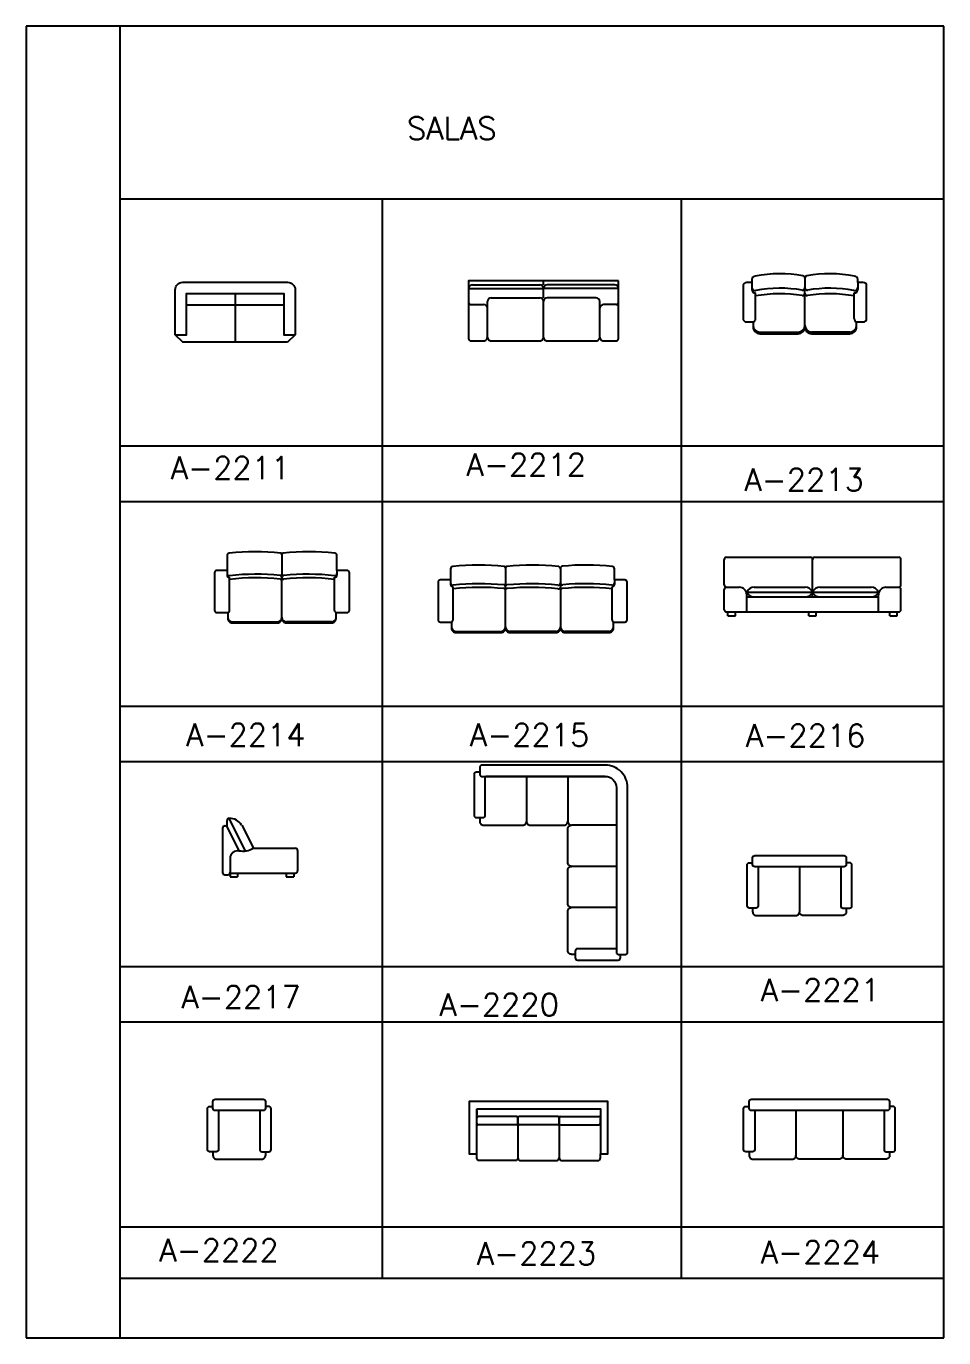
# Model space of a CAD drawing. Extents: x -59 to 107, y 53 to 89.
# Drawn here: x -58.61 to -34.11, y 53.85 to 88.85 of the extents above; entities that cross this region are included whole.
import ezdxf

# ---------------------------------------------------------------- set-up
doc = ezdxf.new("R2010")
doc.units = 0
doc.header["$MEASUREMENT"] = 0
for name, color, linetype in [('A-MOBILIA', 2, 'CONTINUOUS'), ('FOLHA', 3, 'CONTINUOUS'), ('P-ARVORE', 2, 'CONTINUOUS')]:
    doc.layers.add(name, color=color, linetype=linetype)
doc.styles.get("Standard").update_dxf_attribs({"font": 'txt.shx', "height": 0.15})

# ---------------------------------------------------------------- blocks, each defined once
blk = doc.blocks.new('A-2211')
at = {"layer": 'A-MOBILIA'}
for p, q in [((0, -0.15), (0, -0.8)), ((-0.65, -0.3), (0.65, -0.3))]:
    blk.add_line(p, q, dxfattribs=at)
blk.add_lwpolyline([(0.7, -0.8), (-0.7, -0.8), (-0.8, -0.7), (-0.8, -0.1, -0.414214), (-0.7, 0), (0.7, 0, -0.414214), (0.8, -0.1), (0.8, -0.7)], format="xyb", close=True, dxfattribs=at)
blk.add_lwpolyline([(-0.8, -0.7), (-0.65, -0.7), (-0.65, -0.15), (0.65, -0.15), (0.65, -0.7), (0.8, -0.7)], dxfattribs=at)
blk = doc.blocks.new('A-2212')
at = {"layer": 'A-MOBILIA'}
for p, q in [((0, -0.05), (0, 0)), ((0, -0.05), (0, 0)), ((-1, -0.1), (0, -0.1)), ((-0.95, -0.05), (-0.05, -0.05)), ((0, -0.224), (0, -0.1)), ((0, -0.224), (0, -0.1)), ((1, -0.1), (0, -0.1)), ((0.95, -0.05), (0.05, -0.05)), ((-0.97, -0.315), (-0.8, -0.315)), ((-0.75, -0.75), (-0.75, -0.274)), ((-0.7, -0.224), (-0.05, -0.224)), ((0, -0.75), (0, -0.274)), ((0, -0.75), (0, -0.274)), ((0.7, -0.224), (0.05, -0.224)), ((0.75, -0.75), (0.75, -0.274)), ((0.97, -0.315), (0.8, -0.315))]:
    blk.add_line(p, q, dxfattribs=at)
blk.add_lwpolyline([(1, 0), (-1, 0), (-1, -0.77, 0.414214), (-0.97, -0.8), (-0.8, -0.8, 0.414214), (-0.75, -0.75, 0.414214), (-0.7, -0.8), (-0.05, -0.8, 0.414214), (0, -0.75, 0.414214), (0.05, -0.8), (0.7, -0.8, 0.414214), (0.75, -0.75, 0.414214), (0.8, -0.8), (0.97, -0.8, 0.414214), (1, -0.77)], format="xyb", close=True, dxfattribs=at)
for centre, radius, start, end in [((-0.95, -0.1), 0.05, 90, 180), ((-0.05, -0.1), 0.05, 0, 90), ((0.05, -0.1), 0.05, 90, 180), ((0.95, -0.1), 0.05, 0, 90), ((-0.97, -0.285), 0.03, 180, 270), ((-0.8, -0.365), 0.05, 0, 90), ((-0.7, -0.274), 0.05, 90, 180), ((-0.05, -0.274), 0.05, 0, 90), ((0.05, -0.274), 0.05, 90, 180), ((0.7, -0.274), 0.05, 0, 90), ((0.8, -0.365), 0.05, 90, 180), ((0.97, -0.285), 0.03, 270, 0)]:
    blk.add_arc(centre, radius, start, end, dxfattribs=at)
blk = doc.blocks.new('A-2213')
at = {"layer": 'A-MOBILIA'}
for p, q in [((-0.706, -0.117), (-0.706, -0.21)), ((0.002, -0.056), (0.002, -0.189)), ((0.71, -0.117), (0.71, -0.21)), ((-0.656, -0.598), (-0.656, -0.255)), ((0.002, -0.71), (0.002, -0.189)), ((0.66, -0.598), (0.66, -0.255)), ((-0.599, -0.778), (-0.088, -0.778)), ((0.602, -0.778), (0.092, -0.778))]:
    blk.add_line(p, q, dxfattribs=at)
blk.add_lwpolyline([(0.602, -0.8, 0.414214), (0.692, -0.71), (0.692, -0.642, 0.069061), (0.705, -0.643), (0.782, -0.643, 0.414214), (0.827, -0.598), (0.827, -0.162, 0.414214), (0.782, -0.117), (0.71, -0.117), (0.71, -0.076, 0.414214), (0.665, -0.031, 0.089461), (0.027, -0.027, 0.370306), (0.002, -0.057, 0.370306), (-0.024, -0.027, 0.089461), (-0.661, -0.031, 0.414214), (-0.706, -0.076), (-0.706, -0.117), (-0.778, -0.117, 0.414214), (-0.823, -0.162), (-0.823, -0.598, 0.414214), (-0.778, -0.643), (-0.701, -0.643, 0.069061), (-0.689, -0.642), (-0.689, -0.71, 0.414214), (-0.599, -0.8), (-0.088, -0.8, 0.414214), (0.002, -0.71, 0.414214), (0.092, -0.8)], format="xyb", close=True, dxfattribs=at)
for centre, radius, start, end in [((-0.661, -0.179), 0.045, 180, 279.1754), ((-0.661, -0.21), 0.045, 180, 276.5113), ((-0.33, -2.052), 1.786, 80.4354, 100.5422), ((-0.329, -1.978), 1.785, 80.4314, 100.4876), ((-0.028, -0.189), 0.03, 261.6281, 0), ((-0.028, -0.261), 0.03, 261.6281, 0), ((0.032, -0.189), 0.03, 180, 278.3719), ((0.032, -0.261), 0.03, 180, 278.3719), ((0.333, -1.978), 1.785, 79.5124, 99.5686), ((0.333, -2.052), 1.786, 79.4578, 99.5646), ((0.665, -0.179), 0.045, 260.8246, 0), ((0.665, -0.21), 0.045, 263.4887, 0), ((-0.701, -0.598), 0.045, 285.8025, 0), ((-0.599, -0.688), 0.09, 180, 270), ((-0.088, -0.688), 0.09, 270, 0), ((0.092, -0.688), 0.09, 180, 270), ((0.602, -0.688), 0.09, 270, 0), ((0.705, -0.598), 0.045, 180, 254.1975)]:
    blk.add_arc(centre, radius, start, end, dxfattribs=at)
blk = doc.blocks.new('A-2214')
at = {"layer": 'A-MOBILIA'}
for p, q in [((0.005, -0.044), (0.005, -0.304)), ((-0.728, -0.256), (-0.728, -0.318)), ((-0.695, -0.789), (-0.695, -0.348)), ((0.005, -0.897), (0.005, -0.304)), ((0.705, -0.789), (0.705, -0.348)), ((0.739, -0.256), (0.739, -0.318)), ((-0.657, -0.942), (-0.055, -0.942)), ((0.667, -0.942), (0.065, -0.942))]:
    blk.add_line(p, q, dxfattribs=at)
blk.add_lwpolyline([(0.735, -0.819), (0.875, -0.819, 0.414214), (0.905, -0.789), (0.905, -0.286, 0.414214), (0.875, -0.256), (0.739, -0.256), (0.739, -0.057, 0.414214), (0.709, -0.027, 0.055401), (0.022, -0.025, 0.370306), (0.005, -0.045, 0.370306), (-0.012, -0.025, 0.055401), (-0.698, -0.027, 0.414214), (-0.728, -0.057), (-0.728, -0.256), (-0.865, -0.256, 0.414214), (-0.895, -0.286), (-0.895, -0.789, 0.414214), (-0.865, -0.819), (-0.725, -0.819, 0.069061), (-0.717, -0.817), (-0.717, -0.897, 0.414214), (-0.657, -0.957), (-0.055, -0.957, 0.414214), (0.005, -0.897, 0.414214), (0.065, -0.957), (0.667, -0.957, 0.414214), (0.727, -0.897), (0.727, -0.817)], format="xyb", dxfattribs=at)
for centre, radius, start, end in [((-0.698, -0.297), 0.03, 180, 279.1754), ((-0.698, -0.318), 0.03, 180, 276.5113), ((-0.34, -3.456), 3.149, 84.1223, 96.4412), ((-0.015, -0.304), 0.02, 261.6281, 0), ((0.025, -0.304), 0.02, 180, 278.3719), ((0.351, -3.456), 3.149, 83.5588, 95.8777), ((0.709, -0.297), 0.03, 260.8246, 0), ((0.709, -0.318), 0.03, 263.4887, 0), ((-0.34, -3.498), 3.143, 84.1172, 96.4831), ((-0.015, -0.352), 0.02, 261.6281, 0), ((0.025, -0.352), 0.02, 180, 278.3719), ((0.35, -3.498), 3.143, 83.5169, 95.8828), ((-0.725, -0.789), 0.03, 285.8025, 0), ((0.735, -0.789), 0.03, 180, 270), ((-0.657, -0.882), 0.06, 180, 270), ((-0.055, -0.882), 0.06, 270, 0), ((0.065, -0.882), 0.06, 180, 270), ((0.667, -0.882), 0.06, 270, 0)]:
    blk.add_arc(centre, radius, start, end, dxfattribs=at)
blk = doc.blocks.new('A-2215')
at = {"layer": 'A-MOBILIA'}
for p, q in [((-0.36, -0.038), (-0.36, -0.247)), ((0.373, -0.046), (0.373, -0.235)), ((-1.094, -0.199), (-1.094, -0.261)), ((-1.06, -0.732), (-1.06, -0.291)), ((-0.36, -0.84), (-0.36, -0.247)), ((0.373, -0.235), (0.373, -0.84)), ((1.062, -0.732), (1.062, -0.291)), ((1.095, -0.199), (1.095, -0.261)), ((-1.022, -0.885), (-0.42, -0.885)), ((0.313, -0.885), (-0.3, -0.885)), ((1.023, -0.885), (0.433, -0.885))]:
    blk.add_line(p, q, dxfattribs=at)
blk.add_lwpolyline([(0.373, -0.046, 0.370792), (0.343, -0.02, 0.055401), (-0.343, -0.018, 0.370306), (-0.36, -0.038, 0.370306), (-0.377, -0.018, 0.055401), (-1.064, -0.02, 0.414214), (-1.094, -0.05), (-1.094, -0.199), (-1.23, -0.199, 0.414214), (-1.26, -0.229), (-1.26, -0.732, 0.414214), (-1.23, -0.762), (-1.09, -0.762, 0.069061), (-1.082, -0.761), (-1.082, -0.84, 0.414214), (-1.022, -0.9), (-0.42, -0.9, 0.414214), (-0.36, -0.84, 0.414214), (-0.3, -0.9), (0.313, -0.9, 0.414214), (0.373, -0.84, 0.414214), (0.433, -0.9), (1.023, -0.9, 0.414214), (1.083, -0.84), (1.083, -0.761, 0.069061), (1.092, -0.762), (1.232, -0.762, 0.414214), (1.262, -0.732), (1.262, -0.229, 0.414214), (1.232, -0.199), (1.095, -0.199), (1.095, -0.05, 0.414214), (1.065, -0.02, 0.053649), (0.4, -0.016, 0.382522)], format="xyb", close=True, dxfattribs=at)
blk.add_lwpolyline([(1.062, -0.732, 0.335554), (1.083, -0.761)], format="xyb", dxfattribs=at)
for centre, radius, start, end in [((-1.064, -0.24), 0.03, 180, 279.1754), ((-1.064, -0.261), 0.03, 180, 276.5113), ((-0.705, -3.441), 3.143, 84.1172, 96.4831), ((-0.706, -3.399), 3.149, 84.1223, 96.4412), ((-0.38, -0.247), 0.02, 261.6281, 0), ((-0.38, -0.295), 0.02, 261.6281, 0), ((-0.34, -0.247), 0.02, 180, 278.3719), ((-0.34, -0.295), 0.02, 180, 278.3719), ((-0.015, -3.399), 3.149, 83.5588, 95.8777), ((-0.015, -3.441), 3.143, 83.5169, 95.8828), ((0.343, -0.24), 0.03, 260.8246, 0), ((0.345, -0.289), 0.03, 260.8246, 342.5431), ((0.403, -0.235), 0.03, 180, 275.484), ((0.393, -0.295), 0.02, 180, 278.3719), ((0.713, -3.335), 3.037, 83.4044, 95.9849), ((0.707, -3.399), 3.149, 83.5588, 95.484), ((1.065, -0.24), 0.03, 260.8246, 0), ((1.065, -0.261), 0.03, 263.4887, 0), ((-1.09, -0.732), 0.03, 285.8025, 0), ((-1.022, -0.825), 0.06, 180, 270), ((-0.42, -0.825), 0.06, 270, 0), ((-0.3, -0.825), 0.06, 180, 270), ((0.313, -0.825), 0.06, 270, 0), ((0.433, -0.825), 0.06, 180, 270), ((1.023, -0.825), 0.06, 270, 0)]:
    blk.add_arc(centre, radius, start, end, dxfattribs=at)
blk = doc.blocks.new('A-2216')
at = {"layer": 'A-MOBILIA'}
for p, q in [((-1.18, -0.34), (-1.18, 0)), ((-1.15, 0.03), (-0.03, 0.03)), ((0, -0.5), (0, 0)), ((0.03, 0.03), (1.15, 0.03)), ((1.18, -0.34), (1.18, 0)), ((-1.18, -0.67), (-1.18, -0.4)), ((-1.15, -0.37), (-0.98, -0.37)), ((-0.88, -0.435), (0, -0.435)), ((-0.88, -0.7), (-0.88, -0.47)), ((-0.88, -0.5), (0.88, -0.5)), ((-0.78, -0.37), (-0.097, -0.37)), ((0, -0.435), (0.88, -0.435)), ((0.097, -0.37), (0.783, -0.37)), ((0.88, -0.7), (0.88, -0.47)), ((0.98, -0.37), (1.15, -0.37)), ((1.18, -0.67), (1.18, -0.4)), ((-1.15, -0.7), (1.15, -0.7)), ((-1.13, -0.75), (-1.13, -0.7)), ((-1.13, -0.75), (-1.03, -0.75)), ((-1.03, -0.75), (-1.03, -0.7)), ((-0.05, -0.75), (-0.05, -0.7)), ((-0.05, -0.75), (0.05, -0.75)), ((0.05, -0.75), (0.05, -0.7)), ((1.03, -0.75), (1.03, -0.7)), ((1.03, -0.75), (1.13, -0.75)), ((1.13, -0.75), (1.13, -0.7))]:
    blk.add_line(p, q, dxfattribs=at)
for centre, radius, start, end in [((-1.15, 0), 0.03, 90, 180), ((-0.03, 0), 0.03, 0, 90), ((0.03, 0), 0.03, 90, 180), ((1.15, 0), 0.03, 360, 90), ((-1.15, -0.34), 0.03, 180, 270), ((1.15, -0.34), 0.03, 270, 360), ((-1.15, -0.4), 0.03, 90, 180), ((-0.98, -0.47), 0.1, 0, 90), ((-0.781, -0.477), 0.107, 89.2992, 156.7486), ((-0.781, -0.393), 0.107, 203.2514, 270.7008), ((-0.099, -0.477), 0.107, 23.2514, 90.7008), ((-0.099, -0.393), 0.107, 269.2992, 336.7486), ((0.099, -0.477), 0.107, 89.2992, 156.7486), ((0.099, -0.393), 0.107, 203.2514, 270.7008), ((0.781, -0.477), 0.107, 23.2514, 90.7008), ((0.781, -0.393), 0.107, 269.2992, 336.7486), ((0.98, -0.47), 0.1, 90, 180), ((1.15, -0.4), 0.03, 0, 90), ((-1.15, -0.67), 0.03, 180, 270), ((1.15, -0.67), 0.03, 270, 0)]:
    blk.add_arc(centre, radius, start, end, dxfattribs=at)
blk = doc.blocks.new('A-2217')
at = {"layer": 'A-MOBILIA'}
for p, q in [((0.057, 0.665), (0.057, 0.751)), ((0.081, 0.781), (0.299, 0.345)), ((-0.002, 0.651), (-0.002, 0.057)), ((0.028, 0.681), (0.03, 0.681)), ((0.057, 0.665), (0.216, 0.347)), ((0.252, 0.692), (0.408, 0.381)), ((0.408, 0.381), (0.968, 0.381)), ((0.998, 0.351), (0.998, 0.081)), ((0.098, 0.248), (0.098, 0.001)), ((0.028, 0.027), (0.068, 0.027)), ((0.098, 0.051), (0.968, 0.051)), ((0.098, 0.001), (0.198, 0.001)), ((0.198, 0.051), (0.198, 0.001)), ((0.848, 0.051), (0.848, 0.001)), ((0.848, 0.001), (0.948, 0.001)), ((0.948, 0.051), (0.948, 0.001))]:
    blk.add_line(p, q, dxfattribs=at)
for centre, radius, start, end in [((0.087, 0.751), 0.03, 90, 180), ((0.091, 0.592), 0.189, 31.7458, 91.3727), ((0.028, 0.651), 0.03, 90, 180), ((0.03, 0.651), 0.03, 26.5651, 90), ((0.267, 0.625), 0.281, 259.3812, 300.0251), ((0.968, 0.351), 0.03, 0, 90), ((0.198, 0.248), 0.1, 80.0886, 180), ((0.028, 0.057), 0.03, 180, 270), ((0.068, 0.057), 0.03, 270, 0), ((0.968, 0.081), 0.03, 270, 0)]:
    blk.add_arc(centre, radius, start, end, dxfattribs=at)
blk = doc.blocks.new('FOLHAVERDE')
at = {"layer": 'FOLHA', "linetype": 'CONTINUOUS'}
for p, q in [((-5.455, 37.298), (-29.955, 37.298)), ((-29.955, 37.298), (-29.955, 2.298)), ((-27.455, 37.298), (-27.455, 2.298)), ((-5.455, 2.298), (-5.455, 37.298)), ((-27.455, 35.298), (-27.455, 2.298)), ((-29.955, 2.298), (-5.455, 2.298)), ((-27.455, 2.298), (-5.455, 2.298))]:
    blk.add_line(p, q, dxfattribs=at)

msp = doc.modelspace()

# ---------------------------------------------------------------- linework, layer by layer
at = {"layer": 'A-MOBILIA'}
for p, q in [((-45.248, 68.835), (-45.248, 67.635)), ((-44.148, 68.835), (-44.148, 67.635)), ((-42.848, 67.625), (-42.848, 64.145)), ((-42.848, 67.535), (-44.048, 67.535)), ((-42.848, 66.435), (-44.048, 66.435)), ((-36.77, 66.423), (-39.15, 66.423)), ((-37.96, 66.423), (-37.96, 65.223)), ((-42.848, 65.335), (-44.048, 65.335)), ((-52.28, 59.918), (-53.56, 59.918)), ((-46.576, 59.923), (-46.576, 59.803)), ((-43.276, 59.923), (-43.276, 59.803)), ((-35.613, 59.918), (-39.243, 59.918)), ((-38.053, 59.918), (-38.053, 58.718)), ((-46.576, 59.577), (-46.576, 59.723)), ((-45.516, 59.763), (-46.536, 59.763)), ((-45.516, 59.537), (-46.536, 59.537)), ((-45.476, 59.577), (-45.476, 59.723)), ((-45.476, 59.723), (-45.476, 59.577)), ((-44.416, 59.763), (-45.436, 59.763)), ((-44.416, 59.537), (-45.436, 59.537)), ((-44.376, 59.577), (-44.376, 59.723)), ((-44.376, 59.723), (-44.376, 59.577)), ((-44.336, 59.763), (-43.316, 59.763)), ((-44.336, 59.537), (-43.316, 59.537)), ((-43.276, 59.577), (-43.276, 59.723)), ((-52.22, 58.818), (-52.22, 58.718))]:
    msp.add_line(p, q, dxfattribs=at)
for points in [[(-43.148, 68.835, -0.414214), (-42.848, 68.535), (-42.848, 64.145, 0.414214), (-42.788, 64.085), (-42.608, 64.085, 0.414214), (-42.548, 64.145), (-42.548, 68.535, 0.414214), (-43.148, 69.135), (-46.438, 69.135, 0.414214), (-46.498, 69.075), (-46.498, 68.895, 0.414214), (-46.438, 68.835), (-43.148, 68.835), (-46.338, 68.835)], [(-46.498, 68.944), (-46.588, 68.944, 0.414214), (-46.648, 68.884), (-46.648, 67.795, 0.414214), (-46.588, 67.735), (-46.408, 67.735, 0.414214), (-46.348, 67.795), (-46.348, 68.835)], [(-46.498, 67.735), (-46.498, 67.635, 0.414214), (-46.398, 67.535), (-45.348, 67.535, 0.414214), (-45.248, 67.635)], [(-45.248, 67.635, 0.414214), (-45.148, 67.535), (-44.248, 67.535, 0.414214), (-44.148, 67.635)], [(-44.048, 66.435, -0.414214), (-44.148, 66.535), (-44.148, 67.435, -0.414214), (-44.048, 67.535)], [(-39.06, 66.423), (-39.06, 65.383, -0.414214), (-39.12, 65.323), (-39.3, 65.323, -0.414214), (-39.36, 65.383), (-39.36, 66.472, -0.414214), (-39.3, 66.532), (-39.21, 66.532)], [(-36.86, 66.423), (-36.86, 65.383, 0.414214), (-36.8, 65.323), (-36.62, 65.323, 0.414214), (-36.56, 65.383), (-36.56, 66.472, 0.414214), (-36.62, 66.532), (-36.71, 66.532)], [(-44.048, 65.335, -0.414214), (-44.148, 65.435), (-44.148, 66.335, -0.414214), (-44.048, 66.435)], [(-43.948, 64.085), (-44.048, 64.085, -0.414214), (-44.148, 64.185), (-44.148, 65.235, -0.414214), (-44.048, 65.335)], [(-39.21, 65.323), (-39.21, 65.223, 0.414214), (-39.11, 65.123), (-38.06, 65.123, 0.414214), (-37.96, 65.223)], [(-36.71, 65.323), (-36.71, 65.223, -0.414214), (-36.81, 65.123), (-37.86, 65.123, -0.414214), (-37.96, 65.223)], [(-42.848, 64.235), (-43.888, 64.235, 0.414214), (-43.948, 64.175), (-43.948, 63.995, 0.414214), (-43.888, 63.935), (-42.799, 63.935, 0.414214), (-42.739, 63.995), (-42.739, 64.085)], [(-53.47, 59.918), (-53.47, 58.878, -0.414214), (-53.53, 58.818), (-53.71, 58.818, -0.414214), (-53.77, 58.878), (-53.77, 59.968, -0.414214), (-53.71, 60.028), (-53.62, 60.028)], [(-52.37, 59.918), (-52.37, 58.878, 0.414214), (-52.31, 58.818), (-52.13, 58.818, 0.414214), (-52.07, 58.878), (-52.07, 59.968, 0.414214), (-52.13, 60.028), (-52.22, 60.028)], [(-39.153, 59.918), (-39.153, 58.878, -0.414214), (-39.213, 58.818), (-39.393, 58.818, -0.414214), (-39.453, 58.878), (-39.453, 59.967, -0.414214), (-39.393, 60.027), (-39.303, 60.027)], [(-36.803, 59.918), (-36.803, 58.718, -0.414214), (-36.903, 58.618), (-37.953, 58.618, -0.414214), (-38.053, 58.718)], [(-35.703, 59.918), (-35.703, 58.878, 0.414214), (-35.643, 58.818), (-35.463, 58.818, 0.414214), (-35.403, 58.878), (-35.403, 59.967, 0.414214), (-35.463, 60.027), (-35.553, 60.027)], [(-45.476, 59.577), (-45.476, 58.653, -0.414214), (-45.546, 58.583), (-46.506, 58.583, -0.414214), (-46.576, 58.653), (-46.576, 58.763)], [(-44.376, 59.577), (-44.376, 58.653, 0.414214), (-44.306, 58.583), (-43.346, 58.583, 0.414214), (-43.276, 58.653), (-43.276, 58.763)], [(-53.62, 58.818), (-53.62, 58.718, 0.414214), (-53.52, 58.618), (-52.32, 58.618, 0.414214), (-52.22, 58.718)], [(-39.303, 58.818), (-39.303, 58.718, 0.414214), (-39.203, 58.618), (-38.153, 58.618, 0.414214), (-38.053, 58.718)], [(-35.553, 58.818), (-35.553, 58.718, -0.414214), (-35.653, 58.618), (-36.703, 58.618, -0.414214), (-36.803, 58.718)], [(-45.476, 58.653, 0.414214), (-45.406, 58.583), (-44.446, 58.583, 0.414214), (-44.376, 58.653)]]:
    msp.add_lwpolyline(points, format="xyb", dxfattribs=at)
for points in [[(-36.77, 66.423), (-39.15, 66.423, -0.414214), (-39.21, 66.483), (-39.21, 66.663, -0.414214), (-39.15, 66.723), (-36.77, 66.723, -0.414214), (-36.71, 66.663), (-36.71, 66.483, -0.414214)], [(-52.28, 59.918), (-53.56, 59.918, -0.414214), (-53.62, 59.978), (-53.62, 60.158, -0.414214), (-53.56, 60.218), (-52.28, 60.218, -0.414214), (-52.22, 60.158), (-52.22, 59.978, -0.414214)], [(-35.613, 59.918), (-39.243, 59.918, -0.414214), (-39.303, 59.978), (-39.303, 60.158, -0.414214), (-39.243, 60.218), (-35.613, 60.218, -0.414214), (-35.553, 60.158), (-35.553, 59.978, -0.414214)]]:
    msp.add_lwpolyline(points, format="xyb", close=True, dxfattribs=at)
msp.add_lwpolyline([(-46.576, 59.963), (-43.276, 59.963), (-43.276, 58.763), (-43.076, 58.763), (-43.076, 60.163), (-46.776, 60.163), (-46.776, 58.763), (-46.576, 58.763)], close=True, dxfattribs=at)
for centre, radius, start, end in [((-44.048, 67.635), 0.1, 180, 270), ((-46.536, 59.723), 0.04, 90, 180), ((-46.536, 59.723), 0.04, 90, 180), ((-46.536, 59.577), 0.04, 180, 270), ((-46.536, 59.577), 0.04, 180, 270), ((-45.516, 59.723), 0.04, 0, 90), ((-45.516, 59.577), 0.04, 270, 0), ((-45.436, 59.723), 0.04, 90, 180), ((-45.436, 59.577), 0.04, 180, 270), ((-44.416, 59.723), 0.04, 0, 90), ((-44.416, 59.577), 0.04, 270, 0), ((-44.336, 59.723), 0.04, 90, 180), ((-44.336, 59.577), 0.04, 180, 270), ((-43.316, 59.723), 0.04, 0, 90), ((-43.316, 59.577), 0.04, 270, 0)]:
    msp.add_arc(centre, radius, start, end, dxfattribs=at)
at = {"layer": 'FOLHA', "linetype": 'CONTINUOUS'}
for p, q in [((-34.107, 53.854), (-34.107, 86.854)), ((-34.107, 84.235), (-56.107, 84.235)), ((-49.107, 84.235), (-49.107, 55.449)), ((-41.107, 55.449), (-41.107, 84.235)), ((-56.107, 77.656), (-34.107, 77.656)), ((-56.107, 76.175), (-34.107, 76.175)), ((-56.107, 70.709), (-34.107, 70.709)), ((-56.107, 69.229), (-34.107, 69.229)), ((-56.107, 63.762), (-34.107, 63.762)), ((-56.107, 62.282), (-34.107, 62.282)), ((-56.107, 56.815), (-34.107, 56.815)), ((-56.107, 55.449), (-34.107, 55.449))]:
    msp.add_line(p, q, dxfattribs=at)
at = {"layer": 'P-ARVORE', "linetype": 'CONTINUOUS'}
for p, q in [((-56.107, 86.854), (-56.107, 53.854)), ((-56.107, 53.854), (-34.107, 53.854))]:
    msp.add_line(p, q, dxfattribs=at)

# ---------------------------------------------------------------- block references
at = {"layer": 'A-MOBILIA', "xscale": 2, "yscale": 2, "zscale": 2}
for name, p in [('A-2213', (-37.82, 82.248)), ('A-2211', (-53.026, 82.023)), ('A-2212', (-44.793, 82.056)), ('A-2214', (-51.788, 74.844)), ('A-2216', (-37.61, 74.623)), ('A-2215', (-45.089, 74.476)), ('A-2217', (-53.358, 66.154))]:
    msp.add_blockref(name, p, dxfattribs=at)
at = {"layer": 'FOLHA'}
msp.add_blockref('FOLHAVERDE', (-28.651, 51.556), dxfattribs=at)

# ---------------------------------------------------------------- texts
at = {"layer": 'FOLHA', "linetype": 'CONTINUOUS'}
for s, p in [('SALAS', (-48.438, 85.833)), ('A-2211', (-54.747, 76.768)), ('A-2212', (-46.849, 76.853)), ('A-2213', (-39.431, 76.452)), ('A-2214', (-54.336, 69.646)), ('A-2215', (-46.762, 69.644)), ('A-2216', (-39.388, 69.626)), ('A-2217', (-54.462, 62.647))]:
    msp.add_text(s, height=0.6, dxfattribs=at).set_placement(p)
at = {"layer": 'FOLHA'}
for s, p in [('A-2221', (-38.995, 62.835)), ('A-2220', (-47.572, 62.444)), ('A-2222', (-55.052, 55.891)), ('A-2223', (-46.576, 55.803)), ('A-2224', (-38.993, 55.84))]:
    msp.add_text(s, height=0.6, dxfattribs=at).set_placement(p)

doc.saveas('drawing.dxf')
